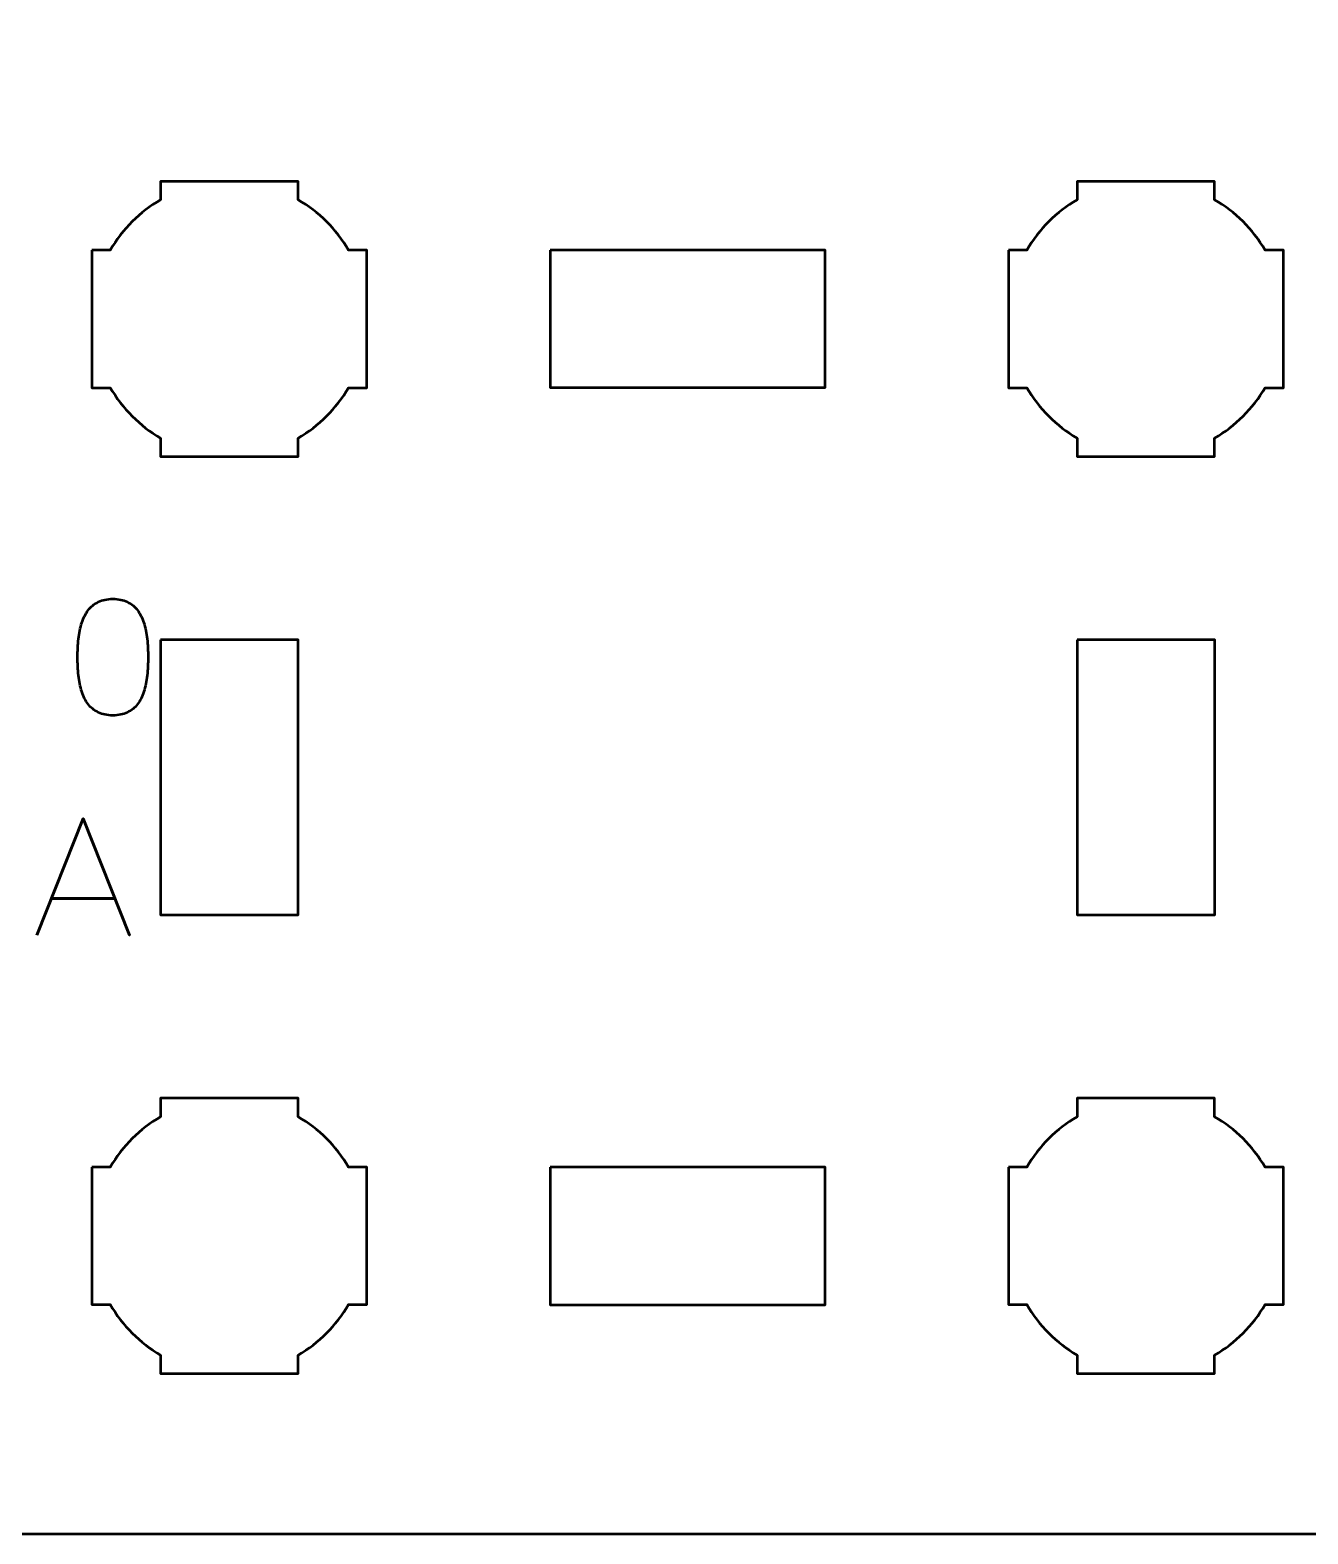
# Model space of a CAD drawing. Header units: centimetres. Extents: x -30.2 to 9.2, y -21.5 to -8.2.
# Drawn here: x -27.935 to -25.146, y -21.5 to -18.22 of the extents above; entities that cross this region are included whole.
import ezdxf

# ---------------------------------------------------------------- set-up
doc = ezdxf.new("R2010")
doc.units = ezdxf.units.CM
doc.header["$MEASUREMENT"] = 0
doc.layers.add('Layer 1', color=7, linetype='Continuous')

msp = doc.modelspace()

# ---------------------------------------------------------------- linework, layer by layer
at = {"layer": 'Layer 1', "lineweight": 53}
for points, knots in [([(-29.64995, -8.19995), (-29.64995, -8.19995), (-21.35005, -8.19995), (-21.35005, -8.19995), (-21.35005, -8.19995), (-21.07305, -8.19995), (-20.84995, -8.42305), (-20.84995, -8.70005), (-20.84995, -8.70005), (-20.84995, -8.70005), (-20.84995, -20.99995), (-20.84995, -20.99995), (-20.84995, -20.99995), (-20.84995, -21.27695), (-21.07305, -21.50005), (-21.35005, -21.50005), (-21.35005, -21.50005), (-21.35005, -21.50005), (-29.64995, -21.50005), (-29.64995, -21.50005), (-29.64995, -21.50005), (-29.92695, -21.50005), (-30.15005, -21.27695), (-30.15005, -20.99995), (-30.15005, -20.99995), (-30.15005, -20.99995), (-30.15005, -8.70005), (-30.15005, -8.70005), (-30.15005, -8.70005), (-30.15005, -8.42305), (-29.92695, -8.19995), (-29.64995, -8.19995)], [0, 0, 0, 0, 0.125, 0.125, 0.125, 0.125, 0.25, 0.25, 0.25, 0.25, 0.375, 0.375, 0.375, 0.375, 0.5, 0.5, 0.5, 0.5, 0.625, 0.625, 0.625, 0.625, 0.75, 0.75, 0.75, 0.75, 0.875, 0.875, 0.875, 0.875, 1, 1, 1, 1]), ([(-27.80001, -18.69997), (-27.80001, -18.69997), (-27.75981, -18.69997), (-27.75981, -18.69997), (-27.75981, -18.69997), (-27.73348, -18.65445), (-27.69552, -18.61652), (-27.65001, -18.59019), (-27.65001, -18.59019), (-27.65001, -18.59019), (-27.65001, -18.54997), (-27.65001, -18.54997), (-27.65001, -18.54997), (-27.65001, -18.54997), (-27.35001, -18.54997), (-27.35001, -18.54997), (-27.35001, -18.54997), (-27.35001, -18.54997), (-27.35001, -18.59016), (-27.35001, -18.59016), (-27.35001, -18.59016), (-27.30448, -18.61649), (-27.26649, -18.65444), (-27.24013, -18.69997), (-27.24013, -18.69997), (-27.24013, -18.69997), (-27.20001, -18.69997), (-27.20001, -18.69997), (-27.20001, -18.69997), (-27.20001, -18.69997), (-27.20001, -18.84539), (-27.20001, -18.84539), (-27.20001, -18.84539), (-27.20001, -18.84539), (-27.19995, -18.85004), (-27.19995, -18.85004), (-27.19995, -18.85004), (-27.19995, -18.85004), (-27.20001, -18.85468), (-27.20001, -18.85468), (-27.20001, -18.85468), (-27.20001, -18.85468), (-27.20001, -18.99997), (-27.20001, -18.99997), (-27.20001, -18.99997), (-27.20001, -18.99997), (-27.24008, -18.99997), (-27.24008, -18.99997), (-27.24008, -18.99997), (-27.26643, -19.04554), (-27.30443, -19.08355), (-27.35001, -19.10991), (-27.35001, -19.10991), (-27.35001, -19.10991), (-27.35001, -19.14997), (-27.35001, -19.14997), (-27.35001, -19.14997), (-27.35001, -19.14997), (-27.49329, -19.14997), (-27.49329, -19.14997), (-27.49329, -19.14997), (-27.49329, -19.14997), (-27.49996, -19.15005), (-27.49996, -19.15005), (-27.49996, -19.15005), (-27.49996, -19.15005), (-27.50664, -19.14997), (-27.50664, -19.14997), (-27.50664, -19.14997), (-27.50664, -19.14997), (-27.65001, -19.14997), (-27.65001, -19.14997), (-27.65001, -19.14997), (-27.65001, -19.14997), (-27.65001, -19.10987), (-27.65001, -19.10987), (-27.65001, -19.10987), (-27.69555, -19.08351), (-27.73353, -19.04552), (-27.75986, -18.99997), (-27.75986, -18.99997), (-27.75986, -18.99997), (-27.80001, -18.99997), (-27.80001, -18.99997), (-27.80001, -18.99997), (-27.80001, -18.99997), (-27.80001, -18.69997), (-27.80001, -18.69997)], [0, 0, 0, 0, 0.0454545, 0.0454545, 0.0454545, 0.0454545, 0.0909091, 0.0909091, 0.0909091, 0.0909091, 0.1363636, 0.1363636, 0.1363636, 0.1363636, 0.1818182, 0.1818182, 0.1818182, 0.1818182, 0.2272727, 0.2272727, 0.2272727, 0.2272727, 0.2727273, 0.2727273, 0.2727273, 0.2727273, 0.3181818, 0.3181818, 0.3181818, 0.3181818, 0.3636364, 0.3636364, 0.3636364, 0.3636364, 0.4090909, 0.4090909, 0.4090909, 0.4090909, 0.4545455, 0.4545455, 0.4545455, 0.4545455, 0.5, 0.5, 0.5, 0.5, 0.5454545, 0.5454545, 0.5454545, 0.5454545, 0.5909091, 0.5909091, 0.5909091, 0.5909091, 0.6363636, 0.6363636, 0.6363636, 0.6363636, 0.6818182, 0.6818182, 0.6818182, 0.6818182, 0.7272727, 0.7272727, 0.7272727, 0.7272727, 0.7727273, 0.7727273, 0.7727273, 0.7727273, 0.8181818, 0.8181818, 0.8181818, 0.8181818, 0.8636364, 0.8636364, 0.8636364, 0.8636364, 0.9090909, 0.9090909, 0.9090909, 0.9090909, 0.9545455, 0.9545455, 0.9545455, 0.9545455, 1, 1, 1, 1]), ([(-25.80001, -18.69997), (-25.80001, -18.69997), (-25.75981, -18.69997), (-25.75981, -18.69997), (-25.75981, -18.69997), (-25.73348, -18.65445), (-25.69552, -18.61652), (-25.65001, -18.59019), (-25.65001, -18.59019), (-25.65001, -18.59019), (-25.65001, -18.54997), (-25.65001, -18.54997), (-25.65001, -18.54997), (-25.65001, -18.54997), (-25.35001, -18.54997), (-25.35001, -18.54997), (-25.35001, -18.54997), (-25.35001, -18.54997), (-25.35001, -18.59016), (-25.35001, -18.59016), (-25.35001, -18.59016), (-25.30448, -18.61649), (-25.26649, -18.65444), (-25.24013, -18.69997), (-25.24013, -18.69997), (-25.24013, -18.69997), (-25.20001, -18.69997), (-25.20001, -18.69997), (-25.20001, -18.69997), (-25.20001, -18.69997), (-25.20001, -18.84539), (-25.20001, -18.84539), (-25.20001, -18.84539), (-25.20001, -18.84539), (-25.19995, -18.85004), (-25.19995, -18.85004), (-25.19995, -18.85004), (-25.19995, -18.85004), (-25.20001, -18.85468), (-25.20001, -18.85468), (-25.20001, -18.85468), (-25.20001, -18.85468), (-25.20001, -18.99997), (-25.20001, -18.99997), (-25.20001, -18.99997), (-25.20001, -18.99997), (-25.24008, -18.99997), (-25.24008, -18.99997), (-25.24008, -18.99997), (-25.26643, -19.04554), (-25.30443, -19.08355), (-25.35001, -19.10991), (-25.35001, -19.10991), (-25.35001, -19.10991), (-25.35001, -19.14997), (-25.35001, -19.14997), (-25.35001, -19.14997), (-25.35001, -19.14997), (-25.49329, -19.14997), (-25.49329, -19.14997), (-25.49329, -19.14997), (-25.49329, -19.14997), (-25.49996, -19.15005), (-25.49996, -19.15005), (-25.49996, -19.15005), (-25.49996, -19.15005), (-25.50664, -19.14997), (-25.50664, -19.14997), (-25.50664, -19.14997), (-25.50664, -19.14997), (-25.65001, -19.14997), (-25.65001, -19.14997), (-25.65001, -19.14997), (-25.65001, -19.14997), (-25.65001, -19.10987), (-25.65001, -19.10987), (-25.65001, -19.10987), (-25.69555, -19.08351), (-25.73353, -19.04552), (-25.75986, -18.99997), (-25.75986, -18.99997), (-25.75986, -18.99997), (-25.80001, -18.99997), (-25.80001, -18.99997), (-25.80001, -18.99997), (-25.80001, -18.99997), (-25.80001, -18.69997), (-25.80001, -18.69997)], [0, 0, 0, 0, 0.0454545, 0.0454545, 0.0454545, 0.0454545, 0.0909091, 0.0909091, 0.0909091, 0.0909091, 0.1363636, 0.1363636, 0.1363636, 0.1363636, 0.1818182, 0.1818182, 0.1818182, 0.1818182, 0.2272727, 0.2272727, 0.2272727, 0.2272727, 0.2727273, 0.2727273, 0.2727273, 0.2727273, 0.3181818, 0.3181818, 0.3181818, 0.3181818, 0.3636364, 0.3636364, 0.3636364, 0.3636364, 0.4090909, 0.4090909, 0.4090909, 0.4090909, 0.4545455, 0.4545455, 0.4545455, 0.4545455, 0.5, 0.5, 0.5, 0.5, 0.5454545, 0.5454545, 0.5454545, 0.5454545, 0.5909091, 0.5909091, 0.5909091, 0.5909091, 0.6363636, 0.6363636, 0.6363636, 0.6363636, 0.6818182, 0.6818182, 0.6818182, 0.6818182, 0.7272727, 0.7272727, 0.7272727, 0.7272727, 0.7727273, 0.7727273, 0.7727273, 0.7727273, 0.8181818, 0.8181818, 0.8181818, 0.8181818, 0.8636364, 0.8636364, 0.8636364, 0.8636364, 0.9090909, 0.9090909, 0.9090909, 0.9090909, 0.9545455, 0.9545455, 0.9545455, 0.9545455, 1, 1, 1, 1]), ([(-26.80004, -18.69995), (-26.80004, -18.69995), (-26.20003, -18.69995), (-26.20003, -18.69995), (-26.20003, -18.69995), (-26.20003, -18.69995), (-26.20003, -18.99995), (-26.20003, -18.99995), (-26.20003, -18.99995), (-26.20003, -18.99995), (-26.80004, -18.99995), (-26.80004, -18.99995), (-26.80004, -18.99995), (-26.80004, -18.99995), (-26.80004, -18.69995), (-26.80004, -18.69995)], [0, 0, 0, 0, 0.25, 0.25, 0.25, 0.25, 0.5, 0.5, 0.5, 0.5, 0.75, 0.75, 0.75, 0.75, 1, 1, 1, 1]), ([(-27.64995, -19.55), (-27.64995, -19.55), (-27.34995, -19.55), (-27.34995, -19.55), (-27.34995, -19.55), (-27.34995, -19.55), (-27.34995, -20.15), (-27.34995, -20.15), (-27.34995, -20.15), (-27.34995, -20.15), (-27.64995, -20.15), (-27.64995, -20.15), (-27.64995, -20.15), (-27.64995, -20.15), (-27.64995, -19.55), (-27.64995, -19.55)], [0, 0, 0, 0, 0.25, 0.25, 0.25, 0.25, 0.5, 0.5, 0.5, 0.5, 0.75, 0.75, 0.75, 0.75, 1, 1, 1, 1]), ([(-25.64995, -19.55), (-25.64995, -19.55), (-25.34995, -19.55), (-25.34995, -19.55), (-25.34995, -19.55), (-25.34995, -19.55), (-25.34995, -20.15), (-25.34995, -20.15), (-25.34995, -20.15), (-25.34995, -20.15), (-25.64995, -20.15), (-25.64995, -20.15), (-25.64995, -20.15), (-25.64995, -20.15), (-25.64995, -19.55), (-25.64995, -19.55)], [0, 0, 0, 0, 0.25, 0.25, 0.25, 0.25, 0.5, 0.5, 0.5, 0.5, 0.75, 0.75, 0.75, 0.75, 1, 1, 1, 1]), ([(-27.80001, -20.69997), (-27.80001, -20.69997), (-27.75981, -20.69997), (-27.75981, -20.69997), (-27.75981, -20.69997), (-27.73348, -20.65445), (-27.69552, -20.61652), (-27.65001, -20.59019), (-27.65001, -20.59019), (-27.65001, -20.59019), (-27.65001, -20.54997), (-27.65001, -20.54997), (-27.65001, -20.54997), (-27.65001, -20.54997), (-27.35001, -20.54997), (-27.35001, -20.54997), (-27.35001, -20.54997), (-27.35001, -20.54997), (-27.35001, -20.59016), (-27.35001, -20.59016), (-27.35001, -20.59016), (-27.30448, -20.61649), (-27.26649, -20.65444), (-27.24013, -20.69997), (-27.24013, -20.69997), (-27.24013, -20.69997), (-27.20001, -20.69997), (-27.20001, -20.69997), (-27.20001, -20.69997), (-27.20001, -20.69997), (-27.20001, -20.84539), (-27.20001, -20.84539), (-27.20001, -20.84539), (-27.20001, -20.84539), (-27.19995, -20.85004), (-27.19995, -20.85004), (-27.19995, -20.85004), (-27.19995, -20.85004), (-27.20001, -20.85468), (-27.20001, -20.85468), (-27.20001, -20.85468), (-27.20001, -20.85468), (-27.20001, -20.99997), (-27.20001, -20.99997), (-27.20001, -20.99997), (-27.20001, -20.99997), (-27.24008, -20.99997), (-27.24008, -20.99997), (-27.24008, -20.99997), (-27.26643, -21.04554), (-27.30443, -21.08355), (-27.35001, -21.10991), (-27.35001, -21.10991), (-27.35001, -21.10991), (-27.35001, -21.14997), (-27.35001, -21.14997), (-27.35001, -21.14997), (-27.35001, -21.14997), (-27.49329, -21.14997), (-27.49329, -21.14997), (-27.49329, -21.14997), (-27.49329, -21.14997), (-27.49996, -21.15005), (-27.49996, -21.15005), (-27.49996, -21.15005), (-27.49996, -21.15005), (-27.50664, -21.14997), (-27.50664, -21.14997), (-27.50664, -21.14997), (-27.50664, -21.14997), (-27.65001, -21.14997), (-27.65001, -21.14997), (-27.65001, -21.14997), (-27.65001, -21.14997), (-27.65001, -21.10987), (-27.65001, -21.10987), (-27.65001, -21.10987), (-27.69555, -21.08351), (-27.73353, -21.04552), (-27.75986, -20.99997), (-27.75986, -20.99997), (-27.75986, -20.99997), (-27.80001, -20.99997), (-27.80001, -20.99997), (-27.80001, -20.99997), (-27.80001, -20.99997), (-27.80001, -20.69997), (-27.80001, -20.69997)], [0, 0, 0, 0, 0.0454545, 0.0454545, 0.0454545, 0.0454545, 0.0909091, 0.0909091, 0.0909091, 0.0909091, 0.1363636, 0.1363636, 0.1363636, 0.1363636, 0.1818182, 0.1818182, 0.1818182, 0.1818182, 0.2272727, 0.2272727, 0.2272727, 0.2272727, 0.2727273, 0.2727273, 0.2727273, 0.2727273, 0.3181818, 0.3181818, 0.3181818, 0.3181818, 0.3636364, 0.3636364, 0.3636364, 0.3636364, 0.4090909, 0.4090909, 0.4090909, 0.4090909, 0.4545455, 0.4545455, 0.4545455, 0.4545455, 0.5, 0.5, 0.5, 0.5, 0.5454545, 0.5454545, 0.5454545, 0.5454545, 0.5909091, 0.5909091, 0.5909091, 0.5909091, 0.6363636, 0.6363636, 0.6363636, 0.6363636, 0.6818182, 0.6818182, 0.6818182, 0.6818182, 0.7272727, 0.7272727, 0.7272727, 0.7272727, 0.7727273, 0.7727273, 0.7727273, 0.7727273, 0.8181818, 0.8181818, 0.8181818, 0.8181818, 0.8636364, 0.8636364, 0.8636364, 0.8636364, 0.9090909, 0.9090909, 0.9090909, 0.9090909, 0.9545455, 0.9545455, 0.9545455, 0.9545455, 1, 1, 1, 1]), ([(-25.80001, -20.69997), (-25.80001, -20.69997), (-25.75981, -20.69997), (-25.75981, -20.69997), (-25.75981, -20.69997), (-25.73348, -20.65445), (-25.69552, -20.61652), (-25.65001, -20.59019), (-25.65001, -20.59019), (-25.65001, -20.59019), (-25.65001, -20.54997), (-25.65001, -20.54997), (-25.65001, -20.54997), (-25.65001, -20.54997), (-25.35001, -20.54997), (-25.35001, -20.54997), (-25.35001, -20.54997), (-25.35001, -20.54997), (-25.35001, -20.59016), (-25.35001, -20.59016), (-25.35001, -20.59016), (-25.30448, -20.61649), (-25.26649, -20.65444), (-25.24013, -20.69997), (-25.24013, -20.69997), (-25.24013, -20.69997), (-25.20001, -20.69997), (-25.20001, -20.69997), (-25.20001, -20.69997), (-25.20001, -20.69997), (-25.20001, -20.84539), (-25.20001, -20.84539), (-25.20001, -20.84539), (-25.20001, -20.84539), (-25.19995, -20.85004), (-25.19995, -20.85004), (-25.19995, -20.85004), (-25.19995, -20.85004), (-25.20001, -20.85468), (-25.20001, -20.85468), (-25.20001, -20.85468), (-25.20001, -20.85468), (-25.20001, -20.99997), (-25.20001, -20.99997), (-25.20001, -20.99997), (-25.20001, -20.99997), (-25.24008, -20.99997), (-25.24008, -20.99997), (-25.24008, -20.99997), (-25.26643, -21.04554), (-25.30443, -21.08355), (-25.35001, -21.10991), (-25.35001, -21.10991), (-25.35001, -21.10991), (-25.35001, -21.14997), (-25.35001, -21.14997), (-25.35001, -21.14997), (-25.35001, -21.14997), (-25.49329, -21.14997), (-25.49329, -21.14997), (-25.49329, -21.14997), (-25.49329, -21.14997), (-25.49996, -21.15005), (-25.49996, -21.15005), (-25.49996, -21.15005), (-25.49996, -21.15005), (-25.50664, -21.14997), (-25.50664, -21.14997), (-25.50664, -21.14997), (-25.50664, -21.14997), (-25.65001, -21.14997), (-25.65001, -21.14997), (-25.65001, -21.14997), (-25.65001, -21.14997), (-25.65001, -21.10987), (-25.65001, -21.10987), (-25.65001, -21.10987), (-25.69555, -21.08351), (-25.73353, -21.04552), (-25.75986, -20.99997), (-25.75986, -20.99997), (-25.75986, -20.99997), (-25.80001, -20.99997), (-25.80001, -20.99997), (-25.80001, -20.99997), (-25.80001, -20.99997), (-25.80001, -20.69997), (-25.80001, -20.69997)], [0, 0, 0, 0, 0.0454545, 0.0454545, 0.0454545, 0.0454545, 0.0909091, 0.0909091, 0.0909091, 0.0909091, 0.1363636, 0.1363636, 0.1363636, 0.1363636, 0.1818182, 0.1818182, 0.1818182, 0.1818182, 0.2272727, 0.2272727, 0.2272727, 0.2272727, 0.2727273, 0.2727273, 0.2727273, 0.2727273, 0.3181818, 0.3181818, 0.3181818, 0.3181818, 0.3636364, 0.3636364, 0.3636364, 0.3636364, 0.4090909, 0.4090909, 0.4090909, 0.4090909, 0.4545455, 0.4545455, 0.4545455, 0.4545455, 0.5, 0.5, 0.5, 0.5, 0.5454545, 0.5454545, 0.5454545, 0.5454545, 0.5909091, 0.5909091, 0.5909091, 0.5909091, 0.6363636, 0.6363636, 0.6363636, 0.6363636, 0.6818182, 0.6818182, 0.6818182, 0.6818182, 0.7272727, 0.7272727, 0.7272727, 0.7272727, 0.7727273, 0.7727273, 0.7727273, 0.7727273, 0.8181818, 0.8181818, 0.8181818, 0.8181818, 0.8636364, 0.8636364, 0.8636364, 0.8636364, 0.9090909, 0.9090909, 0.9090909, 0.9090909, 0.9545455, 0.9545455, 0.9545455, 0.9545455, 1, 1, 1, 1]), ([(-26.80004, -20.70005), (-26.80004, -20.70005), (-26.20003, -20.70005), (-26.20003, -20.70005), (-26.20003, -20.70005), (-26.20003, -20.70005), (-26.20003, -21.00005), (-26.20003, -21.00005), (-26.20003, -21.00005), (-26.20003, -21.00005), (-26.80004, -21.00005), (-26.80004, -21.00005), (-26.80004, -21.00005), (-26.80004, -21.00005), (-26.80004, -20.70005), (-26.80004, -20.70005)], [0, 0, 0, 0, 0.25, 0.25, 0.25, 0.25, 0.5, 0.5, 0.5, 0.5, 0.75, 0.75, 0.75, 0.75, 1, 1, 1, 1])]:
    msp.add_open_spline(points, degree=3, knots=knots, dxfattribs=at)
at = {"layer": 'Layer 1', "color": 5, "lineweight": 53}
for points, knots in [([(-27.75423, -19.71477), (-27.74189, -19.71471), (-27.73124, -19.71254), (-27.72237, -19.7083), (-27.72237, -19.7083), (-27.71355, -19.70407), (-27.7062, -19.69801), (-27.70032, -19.69031), (-27.70032, -19.69031), (-27.6945, -19.68255), (-27.68991, -19.67338), (-27.6865, -19.66279), (-27.6865, -19.66279), (-27.68315, -19.65221), (-27.68074, -19.64063), (-27.67939, -19.62793), (-27.67939, -19.62793), (-27.67797, -19.61523), (-27.67727, -19.60188), (-27.67733, -19.58777), (-27.67733, -19.58777), (-27.67727, -19.57372), (-27.67797, -19.56037), (-27.67939, -19.54773), (-27.67939, -19.54773), (-27.68074, -19.53509), (-27.68315, -19.52345), (-27.6865, -19.51286), (-27.6865, -19.51286), (-27.68991, -19.50234), (-27.6945, -19.49317), (-27.70032, -19.48535), (-27.70032, -19.48535), (-27.7062, -19.47758), (-27.71355, -19.47153), (-27.72237, -19.46729), (-27.72237, -19.46729), (-27.73124, -19.463), (-27.74189, -19.46083), (-27.75423, -19.46077), (-27.75423, -19.46077), (-27.76658, -19.46083), (-27.77722, -19.463), (-27.7861, -19.46729), (-27.7861, -19.46729), (-27.79492, -19.47153), (-27.80227, -19.47758), (-27.80815, -19.48535), (-27.80815, -19.48535), (-27.81397, -19.49317), (-27.81856, -19.50234), (-27.82197, -19.51286), (-27.82197, -19.51286), (-27.82532, -19.52345), (-27.82773, -19.53509), (-27.82908, -19.54773), (-27.82908, -19.54773), (-27.83049, -19.56037), (-27.8312, -19.57372), (-27.83114, -19.58777), (-27.83114, -19.58777), (-27.8312, -19.60188), (-27.83049, -19.61523), (-27.82908, -19.62793), (-27.82908, -19.62793), (-27.82773, -19.64063), (-27.82532, -19.65221), (-27.82197, -19.66279), (-27.82197, -19.66279), (-27.81856, -19.67338), (-27.81397, -19.68255), (-27.80815, -19.69031), (-27.80815, -19.69031), (-27.80227, -19.69801), (-27.79492, -19.70407), (-27.7861, -19.7083), (-27.7861, -19.7083), (-27.77722, -19.71254), (-27.76658, -19.71471), (-27.75423, -19.71477)], [0, 0, 0, 0, 0.05, 0.05, 0.05, 0.05, 0.1, 0.1, 0.1, 0.1, 0.15, 0.15, 0.15, 0.15, 0.2, 0.2, 0.2, 0.2, 0.25, 0.25, 0.25, 0.25, 0.3, 0.3, 0.3, 0.3, 0.35, 0.35, 0.35, 0.35, 0.4, 0.4, 0.4, 0.4, 0.45, 0.45, 0.45, 0.45, 0.5, 0.5, 0.5, 0.5, 0.55, 0.55, 0.55, 0.55, 0.6, 0.6, 0.6, 0.6, 0.65, 0.65, 0.65, 0.65, 0.7, 0.7, 0.7, 0.7, 0.75, 0.75, 0.75, 0.75, 0.8, 0.8, 0.8, 0.8, 0.85, 0.85, 0.85, 0.85, 0.9, 0.9, 0.9, 0.9, 0.95, 0.95, 0.95, 0.95, 1, 1, 1, 1]), ([(-27.75423, -19.71477), (-27.74189, -19.71471), (-27.73124, -19.71254), (-27.72237, -19.7083), (-27.72237, -19.7083), (-27.71355, -19.70407), (-27.7062, -19.69801), (-27.70032, -19.69031), (-27.70032, -19.69031), (-27.6945, -19.68255), (-27.68991, -19.67338), (-27.6865, -19.66279), (-27.6865, -19.66279), (-27.68315, -19.65221), (-27.68074, -19.64063), (-27.67939, -19.62793), (-27.67939, -19.62793), (-27.67797, -19.61523), (-27.67727, -19.60188), (-27.67733, -19.58777), (-27.67733, -19.58777), (-27.67727, -19.57372), (-27.67797, -19.56037), (-27.67939, -19.54773), (-27.67939, -19.54773), (-27.68074, -19.53509), (-27.68315, -19.52345), (-27.6865, -19.51286), (-27.6865, -19.51286), (-27.68991, -19.50234), (-27.6945, -19.49317), (-27.70032, -19.48535), (-27.70032, -19.48535), (-27.7062, -19.47758), (-27.71355, -19.47153), (-27.72237, -19.46729), (-27.72237, -19.46729), (-27.73124, -19.463), (-27.74189, -19.46083), (-27.75423, -19.46077), (-27.75423, -19.46077), (-27.76658, -19.46083), (-27.77722, -19.463), (-27.7861, -19.46729), (-27.7861, -19.46729), (-27.79492, -19.47153), (-27.80227, -19.47758), (-27.80815, -19.48535), (-27.80815, -19.48535), (-27.81397, -19.49317), (-27.81856, -19.50234), (-27.82197, -19.51286), (-27.82197, -19.51286), (-27.82532, -19.52345), (-27.82773, -19.53509), (-27.82908, -19.54773), (-27.82908, -19.54773), (-27.83049, -19.56037), (-27.8312, -19.57372), (-27.83114, -19.58777), (-27.83114, -19.58777), (-27.8312, -19.60188), (-27.83049, -19.61523), (-27.82908, -19.62793), (-27.82908, -19.62793), (-27.82773, -19.64063), (-27.82532, -19.65221), (-27.82197, -19.66279), (-27.82197, -19.66279), (-27.81856, -19.67338), (-27.81397, -19.68255), (-27.80815, -19.69031), (-27.80815, -19.69031), (-27.80227, -19.69801), (-27.79492, -19.70407), (-27.7861, -19.7083), (-27.7861, -19.7083), (-27.77722, -19.71254), (-27.76658, -19.71471), (-27.75423, -19.71477)], [0, 0, 0, 0, 0.05, 0.05, 0.05, 0.05, 0.1, 0.1, 0.1, 0.1, 0.15, 0.15, 0.15, 0.15, 0.2, 0.2, 0.2, 0.2, 0.25, 0.25, 0.25, 0.25, 0.3, 0.3, 0.3, 0.3, 0.35, 0.35, 0.35, 0.35, 0.4, 0.4, 0.4, 0.4, 0.45, 0.45, 0.45, 0.45, 0.5, 0.5, 0.5, 0.5, 0.55, 0.55, 0.55, 0.55, 0.6, 0.6, 0.6, 0.6, 0.65, 0.65, 0.65, 0.65, 0.7, 0.7, 0.7, 0.7, 0.75, 0.75, 0.75, 0.75, 0.8, 0.8, 0.8, 0.8, 0.85, 0.85, 0.85, 0.85, 0.9, 0.9, 0.9, 0.9, 0.95, 0.95, 0.95, 0.95, 1, 1, 1, 1]), ([(-27.92004, -20.19419), (-27.92004, -20.19419), (-27.81914, -19.93984), (-27.81914, -19.93984), (-27.81914, -19.93984), (-27.81914, -19.93984), (-27.7179, -20.19419), (-27.7179, -20.19419), (-27.7179, -20.19419), (-27.7179, -20.19419), (-27.81914, -19.93984), (-27.81914, -19.93984), (-27.81914, -19.93984), (-27.81914, -19.93984), (-27.92004, -20.19419), (-27.92004, -20.19419)], [0, 0, 0, 0, 0.25, 0.25, 0.25, 0.25, 0.5, 0.5, 0.5, 0.5, 0.75, 0.75, 0.75, 0.75, 1, 1, 1, 1]), ([(-27.88829, -20.11411), (-27.88829, -20.11411), (-27.75, -20.11411), (-27.75, -20.11411), (-27.75, -20.11411), (-27.75, -20.11411), (-27.88829, -20.11411), (-27.88829, -20.11411)], [0, 0, 0, 0, 0.5, 0.5, 0.5, 0.5, 1, 1, 1, 1])]:
    msp.add_open_spline(points, degree=3, knots=knots, dxfattribs=at)

doc.saveas('drawing.dxf')
